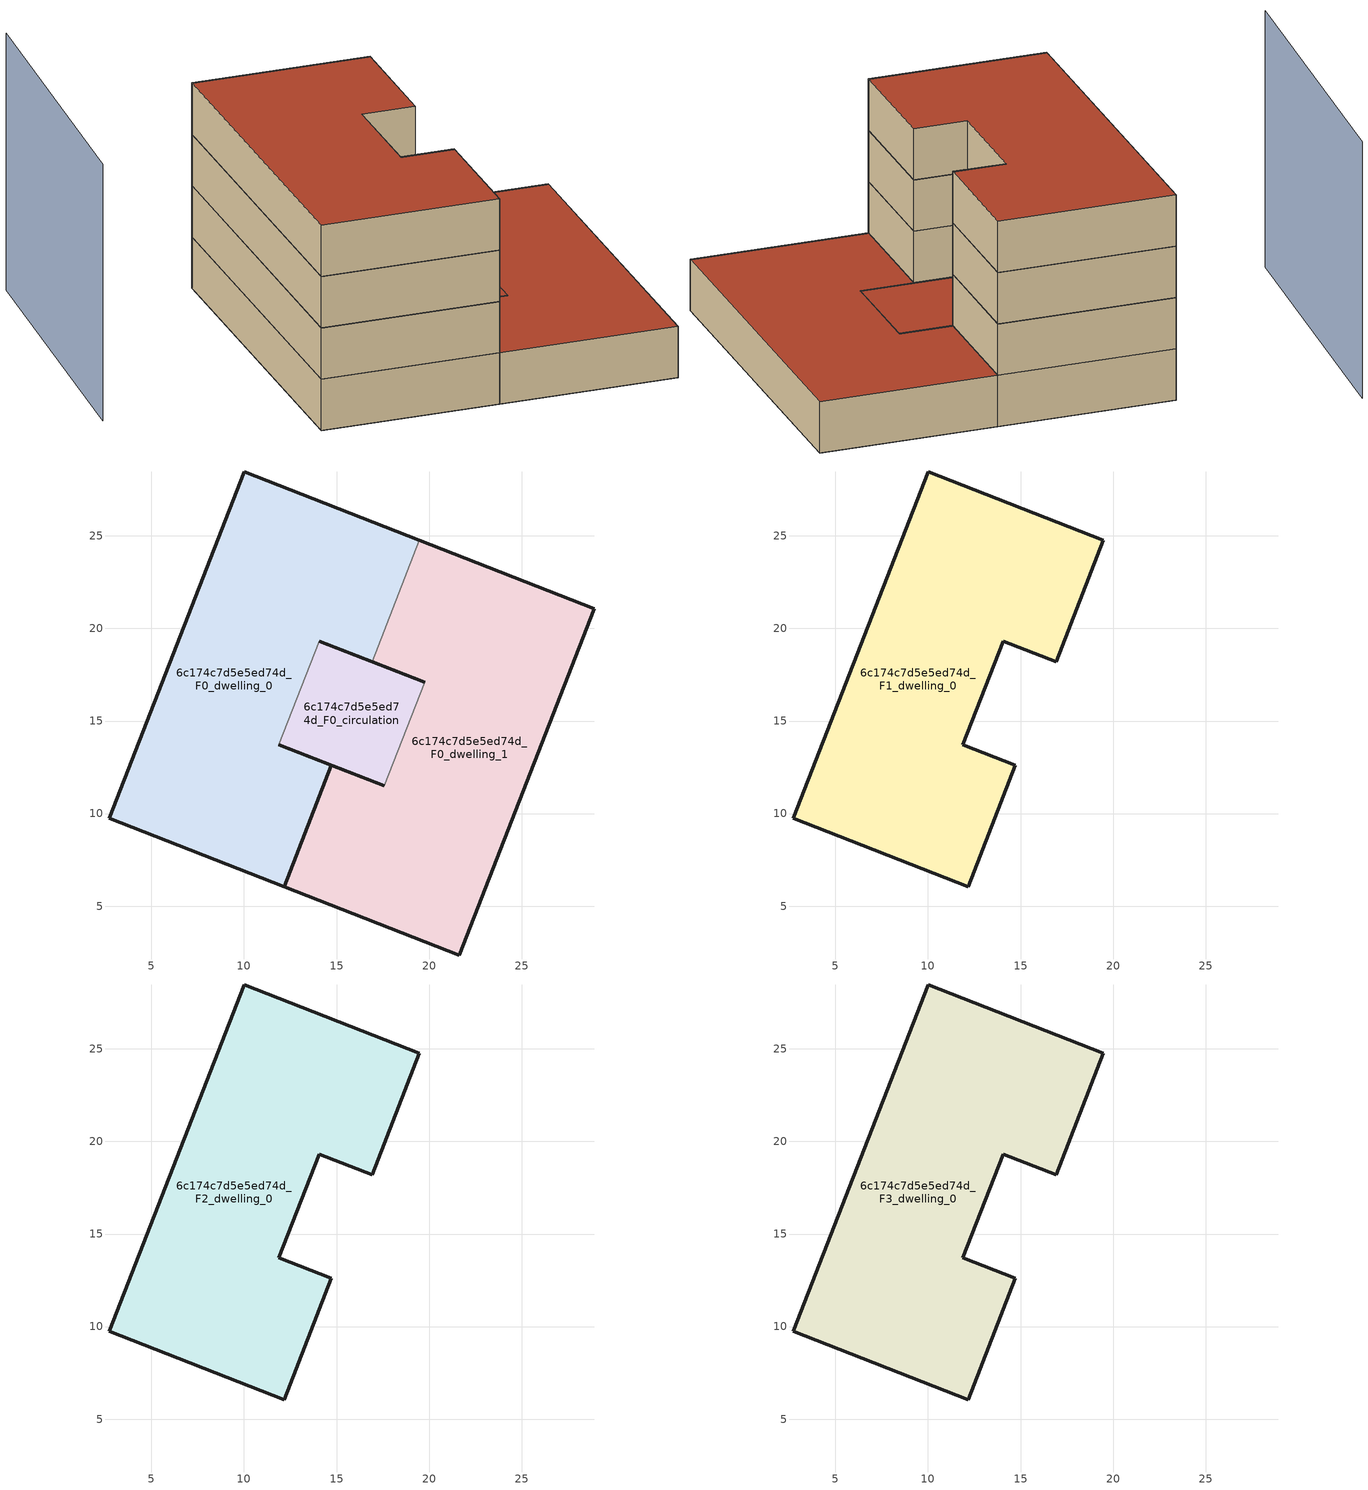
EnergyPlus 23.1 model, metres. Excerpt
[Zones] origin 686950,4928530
6c174c7d5e5ed74d_F0_dwelling_0
 floor ground (EU_floor_Construction): 12.17,6.05 14.73,12.6 11.89,13.71 14.08,19.32 16.92,18.21 19.48,24.76 10.01,28.45 2.71,9.75 z0
 wall outside (EU_wall_Construction): 16.92,18.21 14.08,19.32 / 11.89,13.71 14.73,12.6 12.17,6.05 2.71,9.75 10.01,28.45 19.48,24.76 z0:3
 wall to 6c174c7d5e5ed74d_F0_dwelling_1 (EU_wall_Construction): 19.48,24.76 16.92,18.21 z0:3
 wall to 6c174c7d5e5ed74d_F0_circulation (EU_wall_Construction): 14.08,19.32 11.89,13.71 z0:3
6c174c7d5e5ed74d_F0_dwelling_1
 floor ground (EU_floor_Construction): 21.63,2.36 28.94,21.06 19.48,24.76 16.92,18.21 19.76,17.1 17.57,11.49 14.73,12.6 12.17,6.05 z0
 wall outside (EU_wall_Construction): 19.76,17.1 16.92,18.21 / 19.48,24.76 28.94,21.06 21.63,2.36 12.17,6.05 14.73,12.6 17.57,11.49 z0:3
 wall to 6c174c7d5e5ed74d_F0_circulation (EU_wall_Construction): 17.57,11.49 19.76,17.1 z0:3
 roof outside (EU_roof_Construction): 28.94,21.06 21.63,2.36 12.17,6.05 14.73,12.6 17.57,11.49 19.76,17.1 16.92,18.21 19.48,24.76 z3
6c174c7d5e5ed74d_F0_circulation
 floor ground (EU_floor_Construction): 17.57,11.49 19.76,17.1 14.08,19.32 11.89,13.71 z0
 wall outside (EU_wall_Construction): 14.08,19.32 19.76,17.1 / 17.57,11.49 11.89,13.71 z0:3
 roof outside (EU_roof_Construction): 19.76,17.1 17.57,11.49 11.89,13.71 14.08,19.32 z3
6c174c7d5e5ed74d_F1_dwelling_0
 floor to 6c174c7d5e5ed74d_F0_dwelling_0 (EU_floor_Construction): 12.17,6.05 14.73,12.6 11.89,13.71 14.08,19.32 16.92,18.21 19.48,24.76 10.01,28.45 2.71,9.75 z3
 wall outside (EU_wall_Construction): 19.48,24.76 16.92,18.21 14.08,19.32 11.89,13.71 14.73,12.6 12.17,6.05 2.71,9.75 10.01,28.45 19.48,24.76 z3:6
6c174c7d5e5ed74d_F2_dwelling_0
 floor to 6c174c7d5e5ed74d_F1_dwelling_0 (EU_floor_Construction): 12.17,6.05 14.73,12.6 11.89,13.71 14.08,19.32 16.92,18.21 19.48,24.76 10.01,28.45 2.71,9.75 z6
 wall outside (EU_wall_Construction): 19.48,24.76 16.92,18.21 14.08,19.32 11.89,13.71 14.73,12.6 12.17,6.05 2.71,9.75 10.01,28.45 19.48,24.76 z6:9
6c174c7d5e5ed74d_F3_dwelling_0
 floor to 6c174c7d5e5ed74d_F2_dwelling_0 (EU_floor_Construction): 12.17,6.05 14.73,12.6 11.89,13.71 14.08,19.32 16.92,18.21 19.48,24.76 10.01,28.45 2.71,9.75 z9
 wall outside (EU_wall_Construction): 19.48,24.76 16.92,18.21 14.08,19.32 11.89,13.71 14.73,12.6 12.17,6.05 2.71,9.75 10.01,28.45 19.48,24.76 z9:12
 roof outside (EU_roof_Construction): 19.48,24.76 16.92,18.21 14.08,19.32 11.89,13.71 14.73,12.6 12.17,6.05 2.71,9.75 10.01,28.45 z12
shading: 2.41,34.84 -5.17,18.46 z0:15
[Building]
EU S2 Campaign: North Axis=0; Terrain=City; Solar Distribution=FullExterior
[Site:Location]
Bologna: Latitude=44.5; Longitude=11.25; Time Zone=1; Elevation=37
[SizingPeriod:WeatherFileDays]
AnnualSizingPeriod: Begin Month=1; Begin Day of Month=1; End Month=12; End Day of Month=31; Day of Week for Start Day=Monday; Use Weather File Daylight Saving Period=No; Use Weather File Rain and Snow Indicators=No
[MATERIAL]
EU_InternalMass_Material: Roughness=MediumRough; Thickness=0.1; Conductivity=1; Density=1800; Specific Heat=900; Thermal Absorptance=0.9; Solar Absorptance=0.7; Visible Absorptance=0.7
[MATERIAL:NOMASS] Roughness=MediumRough; Thermal Absorptance=0.9; Solar Absorptance=0.7; Visible Absorptance=0.7
Name | Thermal Resistance
EU_wall_NoMass | 0.937881
EU_roof_NoMass | 0.548572
EU_floor_NoMass | 0.71348
[CONSTRUCTION]
EU_wall_Construction: EU_wall_NoMass
EU_roof_Construction: EU_roof_NoMass
EU_floor_Construction: EU_floor_NoMass
EU_InternalMass_Construction: EU_InternalMass_Material
[ZONE] Type=1; Multiplier=1; Ceiling Height=autocalculate; Floor Area=autocalculate; Part of Total Floor Area=Yes
Name | Volume
6c174c7d5e5ed74d_F0_dwelling_0; 6c174c7d5e5ed74d_F1_dwelling_0; 6c174c7d5e5ed74d_F2_dwelling_0; 6c174c7d5e5ed74d_F3_dwelling_0 | 556.909
6c174c7d5e5ed74d_F0_dwelling_1 | 556.897
6c174c7d5e5ed74d_F0_circulation | 110.151
[INTERNALMASS] Construction=EU_InternalMass_Construction
Name | Zone or ZoneList | Surface Area
6c174c7d5e5ed74d_F0_dwelling_0_EU_InternalMass | 6c174c7d5e5ed74d_F0_dwelling_0 | 185.628
6c174c7d5e5ed74d_F0_dwelling_1_EU_InternalMass | 6c174c7d5e5ed74d_F0_dwelling_1 | 185.628
6c174c7d5e5ed74d_F1_dwelling_0_EU_InternalMass | 6c174c7d5e5ed74d_F1_dwelling_0 | 407.392
6c174c7d5e5ed74d_F2_dwelling_0_EU_InternalMass | 6c174c7d5e5ed74d_F2_dwelling_0 | 407.392
6c174c7d5e5ed74d_F3_dwelling_0_EU_InternalMass | 6c174c7d5e5ed74d_F3_dwelling_0 | 407.392
[OTHEREQUIPMENT] Fuel Type=Electricity; Design Level Calculation Method=Watts/Area; Power per Zone Floor Area=1; Fraction Latent=0; Fraction Radiant=0; Fraction Lost=0; Carbon Dioxide Generation Rate=0; EndUse Subcategory=EU_Step8_InternalGains
Name | Zone or ZoneList or Space or SpaceList | Schedule
EU_Step8_InternalGain_6c174c7d5e5ed74d_F0_dwelling_0_f000 | 6c174c7d5e5ed74d_F0_dwelling_0 | EU_Step8_GainSchedule_6c174c7d5e5ed74d_F0_dwelling_0_f000
EU_Step8_InternalGain_6c174c7d5e5ed74d_F0_dwelling_1_f000 | 6c174c7d5e5ed74d_F0_dwelling_1 | EU_Step8_GainSchedule_6c174c7d5e5ed74d_F0_dwelling_1_f000
EU_Step8_InternalGain_6c174c7d5e5ed74d_F1_dwelling_0_f000 | 6c174c7d5e5ed74d_F1_dwelling_0 | EU_Step8_GainSchedule_6c174c7d5e5ed74d_F1_dwelling_0_f000
EU_Step8_InternalGain_6c174c7d5e5ed74d_F2_dwelling_0_f000 | 6c174c7d5e5ed74d_F2_dwelling_0 | EU_Step8_GainSchedule_6c174c7d5e5ed74d_F2_dwelling_0_f000
EU_Step8_InternalGain_6c174c7d5e5ed74d_F3_dwelling_0_f000 | 6c174c7d5e5ed74d_F3_dwelling_0 | EU_Step8_GainSchedule_6c174c7d5e5ed74d_F3_dwelling_0_f000
[ZONEINFILTRATION:DESIGNFLOWRATE]
EU_Circulation_Infiltration_6c174c7d5e5ed74d_F0_circulation: Zone or ZoneList or Space or SpaceList=6c174c7d5e5ed74d_F0_circulation; Schedule=EU_AlwaysOn; Design Flow Rate Calculation Method=Flow/Area; Flow Rate per Floor Area=0.0005; Constant Term Coefficient=1; Temperature Term Coefficient=0; Velocity Term Coefficient=0; Velocity Squared Term Coefficient=0
[ZONEVENTILATION:DESIGNFLOWRATE] Schedule=EU_AlwaysOn; Design Flow Rate Calculation Method=AirChanges/Hour; Air Changes per Hour=0.687892; Ventilation Type=Natural; Fan Pressure Rise=0; Fan Total Efficiency=1; Constant Term Coefficient=1; Temperature Term Coefficient=0; Velocity Term Coefficient=0; Velocity Squared Term Coefficient=0; Minimum Indoor Temperature=-100; Maximum Indoor Temperature=100; Delta Temperature=-100; Minimum Outdoor Temperature=-100; Maximum Outdoor Temperature=100; Maximum Wind Speed=40
Name | Zone or ZoneList or Space or SpaceList
EU_ConstantAir_6c174c7d5e5ed74d_F0_dwelling_0 | 6c174c7d5e5ed74d_F0_dwelling_0
EU_ConstantAir_6c174c7d5e5ed74d_F0_dwelling_1 | 6c174c7d5e5ed74d_F0_dwelling_1
EU_ConstantAir_6c174c7d5e5ed74d_F1_dwelling_0 | 6c174c7d5e5ed74d_F1_dwelling_0
EU_ConstantAir_6c174c7d5e5ed74d_F2_dwelling_0 | 6c174c7d5e5ed74d_F2_dwelling_0
EU_ConstantAir_6c174c7d5e5ed74d_F3_dwelling_0 | 6c174c7d5e5ed74d_F3_dwelling_0
[HVACTEMPLATE:THERMOSTAT] Constant Heating Setpoint=20; Constant Cooling Setpoint=50
EU_HeatOnly_6c174c7d5e5ed74d_F0_dwelling_0; EU_HeatOnly_6c174c7d5e5ed74d_F0_dwelling_1; EU_HeatOnly_6c174c7d5e5ed74d_F1_dwelling_0; EU_HeatOnly_6c174c7d5e5ed74d_F2_dwelling_0; EU_HeatOnly_6c174c7d5e5ed74d_F3_dwelling_0
[HVACTEMPLATE:ZONE:IDEALLOADSAIRSYSTEM] System Availability Schedule=EU_AlwaysOn; Maximum Heating Supply Air Temperature=50; Minimum Cooling Supply Air Temperature=13; Maximum Heating Supply Air Humidity Ratio=0.0156; Minimum Cooling Supply Air Humidity Ratio=0.0077; Heating Limit=NoLimit; Cooling Limit=NoLimit; Heating Availability Schedule=EU_AlwaysOn; Cooling Availability Schedule=EU_CoolingOff; Dehumidification Control Type=ConstantSensibleHeatRatio; Cooling Sensible Heat Ratio=0.7; Dehumidification Setpoint=60; Humidification Control Type=None; Humidification Setpoint=30; Outdoor Air Method=None; Outdoor Air Flow Rate per Person=0.00944; Outdoor Air Flow Rate per Zone Floor Area=0; Outdoor Air Flow Rate per Zone=0; Demand Controlled Ventilation Type=None; Outdoor Air Economizer Type=NoEconomizer; Heat Recovery Type=None; Sensible Heat Recovery Effectiveness=0.7; Latent Heat Recovery Effectiveness=0.65
Name | Template Thermostat
6c174c7d5e5ed74d_F0_dwelling_0 | EU_HeatOnly_6c174c7d5e5ed74d_F0_dwelling_0
6c174c7d5e5ed74d_F0_dwelling_1 | EU_HeatOnly_6c174c7d5e5ed74d_F0_dwelling_1
6c174c7d5e5ed74d_F1_dwelling_0 | EU_HeatOnly_6c174c7d5e5ed74d_F1_dwelling_0
6c174c7d5e5ed74d_F2_dwelling_0 | EU_HeatOnly_6c174c7d5e5ed74d_F2_dwelling_0
6c174c7d5e5ed74d_F3_dwelling_0 | EU_HeatOnly_6c174c7d5e5ed74d_F3_dwelling_0
[SIZING:ZONE] Zone Cooling Design Supply Air Temperature Input Method=SupplyAirTemperature; Zone Cooling Design Supply Air Temperature=13; Zone Heating Design Supply Air Temperature Input Method=SupplyAirTemperature; Zone Heating Design Supply Air Temperature=50; Zone Cooling Design Supply Air Humidity Ratio=0.008; Zone Heating Design Supply Air Humidity Ratio=0.008; Cooling Design Air Flow Method=DesignDay; Cooling Design Air Flow Rate=0; Cooling Minimum Air Flow per Zone Floor Area=0.000762; Cooling Minimum Air Flow=0; Cooling Minimum Air Flow Fraction=0.2; Heating Design Air Flow Method=DesignDay; Heating Design Air Flow Rate=0; Heating Maximum Air Flow per Zone Floor Area=0.002032; Heating Maximum Air Flow=0.141576; Heating Maximum Air Flow Fraction=0.3; Account for Dedicated Outdoor Air System=No; Dedicated Outdoor Air System Control Strategy=NeutralSupplyAir; Dedicated Outdoor Air Low Setpoint Temperature for Design=autosize; Dedicated Outdoor Air High Setpoint Temperature for Design=autosize; Zone Load Sizing Method=Sensible Load Only No Latent Load; Zone Latent Cooling Design Supply Air Humidity Ratio Input Method=HumidityRatioDifference; Zone Cooling Design Supply Air Humidity Ratio Difference=0.005; Zone Latent Heating Design Supply Air Humidity Ratio Input Method=HumidityRatioDifference; Zone Humidification Design Supply Air Humidity Ratio Difference=0.005
6c174c7d5e5ed74d_F0_dwelling_0; 6c174c7d5e5ed74d_F0_dwelling_1; 6c174c7d5e5ed74d_F1_dwelling_0; 6c174c7d5e5ed74d_F2_dwelling_0; 6c174c7d5e5ed74d_F3_dwelling_0
[SCHEDULE:CONSTANT]
Name | Hourly Value
EU_AlwaysOn | 1
EU_CoolingOff | 0
[SCHEDULE:FILE] Column Number=1; Rows to Skip at Top=0; Number of Hours of Data=8760; Column Separator=Comma; Interpolate to Timestep=No; Minutes per Item=60; Adjust Schedule for Daylight Savings=Yes
Name | File
EU_Step8_GainSchedule_6c174c7d5e5ed74d_F0_dwelling_0_f000 | ../../schedules/6c174c7d5e5ed74d/6c174c7d5e5ed74d_F0_dwelling_0_f000_gain.csv
EU_Step8_GainSchedule_6c174c7d5e5ed74d_F0_dwelling_1_f000 | ../../schedules/6c174c7d5e5ed74d/6c174c7d5e5ed74d_F0_dwelling_1_f000_gain.csv
EU_Step8_GainSchedule_6c174c7d5e5ed74d_F1_dwelling_0_f000 | ../../schedules/6c174c7d5e5ed74d/6c174c7d5e5ed74d_F1_dwelling_0_f000_gain.csv
EU_Step8_GainSchedule_6c174c7d5e5ed74d_F2_dwelling_0_f000 | ../../schedules/6c174c7d5e5ed74d/6c174c7d5e5ed74d_F2_dwelling_0_f000_gain.csv
EU_Step8_GainSchedule_6c174c7d5e5ed74d_F3_dwelling_0_f000 | ../../schedules/6c174c7d5e5ed74d/6c174c7d5e5ed74d_F3_dwelling_0_f000_gain.csv
